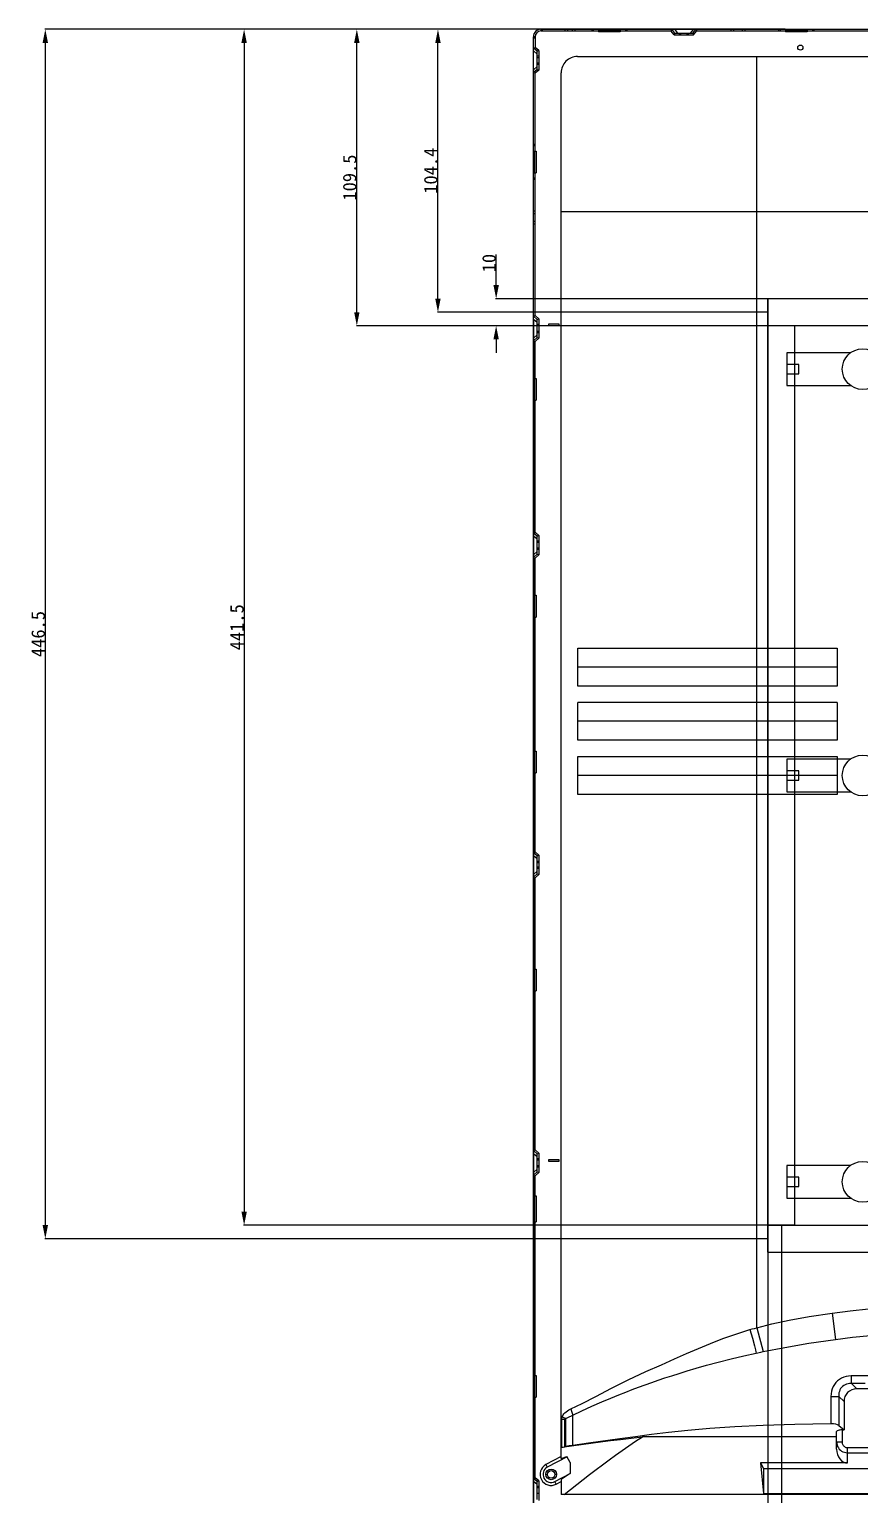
# Model space of a CAD drawing. Header units: millimetres. Extents: x 1969 to 3351, y -193 to 879.
# Drawn here: x 1969 to 2275, y 168 to 709 of the extents above; entities that cross this region are included whole.
import ezdxf

# ---------------------------------------------------------------- set-up
doc = ezdxf.new("R2010")
doc.units = ezdxf.units.MM
doc.header["$LTSCALE"] = 46.255
doc.header["$PDMODE"] = 3
doc.header["$PDSIZE"] = 0.3125
doc.layers.get('0').update_dxf_attribs({"linetype": 'CONTINUOUS'})
doc.layers.get('Defpoints').update_dxf_attribs({"linetype": 'CONTINUOUS'})
for name, color, linetype in [('20180906AFTEDXF_CONTINUOUS_LINE', 7, 'CONTINUOUS'), ('20181108AFTEDXF_CONTINUOUS_LINE', 7, 'CONTINUOUS'), ('LIGHTBAR_3_7DXF_CONTINUOUS_LINE', 7, 'CONTINUOUS'), ('LIUMINLEFT20DXF_CONTINUOUS_LINE', 7, 'CONTINUOUS'), ('MAOZHU_DXF_CONTINUOUS_LINE', 7, 'CONTINUOUS')]:
    doc.layers.add(name, color=color, linetype=linetype)
doc.styles.get("Standard").update_dxf_attribs({"font": 'simfang.ttf'})
doc.dimstyles.new('DIMSTYLE_1', dxfattribs={"dimtxt": 5, "dimasz": 5, "dimexe": 0.18, "dimexo": 0.0625, "dimgap": 0.09, "dimtad": 1, "dimdec": 1, "dimdsep": 46, "dimtxsty": 'Standard', "dimblk": '_FILLED', "dimcen": 0.09, "dimclrt": 5, "dimadec": 0, "dimazin": 0, "dimtp": 0.5, "dimtm": 0.5, "dimtfac": 1, "dimtdec": 1, "dimtofl": 0, "dimtmove": 0, "dimatfit": 3, "dimldrblk": '_FILLED', "dimfxl": 1, "dimtolj": 1, "dimarcsym": 0})

# ---------------------------------------------------------------- blocks, each defined once
blk = doc.blocks.new('_FILLED')
at = {"color": 0, "linetype": 'ByBlock'}
blk.add_solid([(0, 0), (-1, 0.2), (-1, -0.2)], dxfattribs=at)
blk = doc.blocks.new('*D150')
at = {"color": 0, "lineweight": -2, "transparency": 16777216}
for p, q in [((2141.13, 614.66), (2141.13, 625.95)), ((2318.29, 609.66), (2140.95, 609.66)), ((2318.29, 599.66), (2140.95, 599.66)), ((2141.13, 594.66), (2141.13, 589.66))]:
    blk.add_line(p, q, dxfattribs=at)
at = {"layer": 'Defpoints', "color": 0, "transparency": 16777216}
for p in [(2318.35, 609.66), (2141.13, 599.66), (2318.35, 599.66)]:
    blk.add_point(p, dxfattribs=at)
at = {"color": 0, "lineweight": -2, "transparency": 16777216, "xscale": 5, "yscale": 5, "zscale": 5}
for p, rotation in [((2141.13, 609.66), 270), ((2141.13, 599.66), 90)]:
    blk.add_blockref('_FILLED', p, dxfattribs=dict(at, rotation=rotation))
at = {"color": 5, "transparency": 16777216, "insert": (2138.52, 622.81), "char_height": 5, "attachment_point": 5, "rotation": 90}
blk.add_mtext('\\A1;10', dxfattribs=at)
blk = doc.blocks.new('*D151')
at = {"color": 0, "lineweight": -2, "transparency": 16777216}
for p, q in [((2154.88, 602.1), (2154.88, 134.39)), ((2241.43, 599.6), (2241.43, 134.39)), ((2236.43, 134.57), (2159.88, 134.57))]:
    blk.add_line(p, q, dxfattribs=at)
at = {"layer": 'Defpoints', "color": 0, "transparency": 16777216}
for p in [(2154.88, 602.16), (2241.43, 599.66), (2154.88, 134.57)]:
    blk.add_point(p, dxfattribs=at)
at = {"color": 0, "lineweight": -2, "transparency": 16777216, "xscale": 5, "yscale": 5, "zscale": 5, "rotation": 180}
blk.add_blockref('_FILLED', (2154.88, 134.57), dxfattribs=at)
at = {"color": 0, "lineweight": -2, "transparency": 16777216, "xscale": 5, "yscale": 5, "zscale": 5}
blk.add_blockref('_FILLED', (2241.43, 134.57), dxfattribs=at)
at = {"color": 5, "transparency": 16777216, "insert": (2217.67, 137.2), "char_height": 5, "attachment_point": 5}
blk.add_mtext('\\A1;86.6', dxfattribs=at)
blk = doc.blocks.new('*D152')
at = {"color": 0, "lineweight": -2, "transparency": 16777216}
for p, q in [((2247.87, 709.11), (2119.47, 709.11)), ((2119.65, 609.69), (2119.65, 704.11)), ((2241.37, 604.69), (2119.47, 604.69))]:
    blk.add_line(p, q, dxfattribs=at)
at = {"layer": 'Defpoints', "color": 0, "transparency": 16777216}
for p in [(2119.65, 709.11), (2247.93, 709.11), (2241.43, 604.69)]:
    blk.add_point(p, dxfattribs=at)
at = {"color": 0, "lineweight": -2, "transparency": 16777216, "xscale": 5, "yscale": 5, "zscale": 5}
for p, rotation in [((2119.65, 709.11), 90), ((2119.65, 604.69), 270)]:
    blk.add_blockref('_FILLED', p, dxfattribs=dict(at, rotation=rotation))
at = {"color": 5, "transparency": 16777216, "insert": (2117.01, 656.9), "char_height": 5, "attachment_point": 5, "rotation": 90}
blk.add_mtext('\\A1;104.4', dxfattribs=at)
blk = doc.blocks.new('*D153')
at = {"color": 0, "lineweight": -2, "transparency": 16777216}
for p, q in [((2214.87, 709.11), (1974.51, 709.11)), ((1974.69, 704.11), (1974.69, 267.66)), ((2241.37, 262.66), (1974.51, 262.66))]:
    blk.add_line(p, q, dxfattribs=at)
at = {"layer": 'Defpoints', "color": 0, "transparency": 16777216}
for p in [(2214.93, 709.11), (1974.69, 262.66), (2241.43, 262.66)]:
    blk.add_point(p, dxfattribs=at)
at = {"color": 0, "lineweight": -2, "transparency": 16777216, "xscale": 5, "yscale": 5, "zscale": 5}
for p, rotation in [((1974.69, 709.11), 90), ((1974.69, 262.66), 270)]:
    blk.add_blockref('_FILLED', p, dxfattribs=dict(at, rotation=rotation))
at = {"color": 5, "transparency": 16777216, "insert": (1972.06, 485.88), "char_height": 5, "attachment_point": 5, "rotation": 90}
blk.add_mtext('\\A1;446.5', dxfattribs=at)
blk = doc.blocks.new('*D154')
at = {"color": 0, "lineweight": -2, "transparency": 16777216}
for p, q in [((2246.43, 267.6), (2246.43, 107.06)), ((2154.88, 174.1), (2154.88, 107.06)), ((2241.43, 107.24), (2159.88, 107.24))]:
    blk.add_line(p, q, dxfattribs=at)
at = {"layer": 'Defpoints', "color": 0, "transparency": 16777216}
for p in [(2246.43, 267.66), (2154.88, 174.16), (2154.88, 107.24)]:
    blk.add_point(p, dxfattribs=at)
at = {"color": 0, "lineweight": -2, "transparency": 16777216, "xscale": 5, "yscale": 5, "zscale": 5, "rotation": 180}
blk.add_blockref('_FILLED', (2154.88, 107.24), dxfattribs=at)
at = {"color": 0, "lineweight": -2, "transparency": 16777216, "xscale": 5, "yscale": 5, "zscale": 5}
blk.add_blockref('_FILLED', (2246.43, 107.24), dxfattribs=at)
at = {"color": 5, "transparency": 16777216, "insert": (2200.66, 109.87), "char_height": 5, "attachment_point": 5}
blk.add_mtext('\\A1;91.6', dxfattribs=at)
blk = doc.blocks.new('*D155')
at = {"color": 0, "lineweight": -2, "transparency": 16777216}
for p, q in [((2422.94, 267.6), (2422.94, 91.29)), ((2154.88, 173.1), (2154.88, 91.29)), ((2417.94, 91.47), (2159.88, 91.47))]:
    blk.add_line(p, q, dxfattribs=at)
at = {"layer": 'Defpoints', "color": 0, "transparency": 16777216}
for p in [(2422.94, 267.66), (2154.88, 173.16), (2154.88, 91.47)]:
    blk.add_point(p, dxfattribs=at)
at = {"color": 0, "lineweight": -2, "transparency": 16777216, "xscale": 5, "yscale": 5, "zscale": 5, "rotation": 180}
blk.add_blockref('_FILLED', (2154.88, 91.47), dxfattribs=at)
at = {"color": 0, "lineweight": -2, "transparency": 16777216, "xscale": 5, "yscale": 5, "zscale": 5}
blk.add_blockref('_FILLED', (2422.94, 91.47), dxfattribs=at)
at = {"color": 5, "transparency": 16777216, "insert": (2288.91, 94.1), "char_height": 5, "attachment_point": 5}
blk.add_mtext('\\A1;268.1', dxfattribs=at)
blk = doc.blocks.new('*D156')
at = {"color": 0, "lineweight": -2, "transparency": 16777216}
for p, q in [((2665.63, 267.6), (2665.63, 62.96)), ((2154.88, 262.6), (2154.88, 62.96)), ((2660.63, 63.14), (2159.88, 63.14))]:
    blk.add_line(p, q, dxfattribs=at)
at = {"layer": 'Defpoints', "color": 0, "transparency": 16777216}
for p in [(2665.63, 267.66), (2154.88, 262.66), (2154.88, 63.14)]:
    blk.add_point(p, dxfattribs=at)
at = {"color": 0, "lineweight": -2, "transparency": 16777216, "xscale": 5, "yscale": 5, "zscale": 5, "rotation": 180}
blk.add_blockref('_FILLED', (2154.88, 63.14), dxfattribs=at)
at = {"color": 0, "lineweight": -2, "transparency": 16777216, "xscale": 5, "yscale": 5, "zscale": 5}
blk.add_blockref('_FILLED', (2665.63, 63.14), dxfattribs=at)
at = {"color": 5, "transparency": 16777216, "insert": (2410.26, 65.77), "char_height": 5, "attachment_point": 5}
blk.add_mtext('\\A1;510.8', dxfattribs=at)
blk = doc.blocks.new('*D157')
at = {"color": 0, "lineweight": -2, "transparency": 16777216}
for p, q in [((2849.93, 267.6), (2849.93, 28.7)), ((2154.88, 262.6), (2154.88, 28.7)), ((2844.93, 28.88), (2159.88, 28.88))]:
    blk.add_line(p, q, dxfattribs=at)
at = {"layer": 'Defpoints', "color": 0, "transparency": 16777216}
for p in [(2849.93, 267.66), (2154.88, 262.66), (2154.88, 28.88)]:
    blk.add_point(p, dxfattribs=at)
at = {"color": 0, "lineweight": -2, "transparency": 16777216, "xscale": 5, "yscale": 5, "zscale": 5, "rotation": 180}
blk.add_blockref('_FILLED', (2154.88, 28.88), dxfattribs=at)
at = {"color": 0, "lineweight": -2, "transparency": 16777216, "xscale": 5, "yscale": 5, "zscale": 5}
blk.add_blockref('_FILLED', (2849.93, 28.88), dxfattribs=at)
at = {"color": 5, "transparency": 16777216, "insert": (2502.41, 31.51), "char_height": 5, "attachment_point": 5}
blk.add_mtext('\\A1;695.1', dxfattribs=at)
blk = doc.blocks.new('*D158')
at = {"color": 0, "lineweight": -2, "transparency": 16777216}
for p, q in [((3026.43, 267.6), (3026.43, -8.72)), ((2154.88, 262.53), (2154.88, -8.72)), ((3021.43, -8.54), (2159.88, -8.54))]:
    blk.add_line(p, q, dxfattribs=at)
at = {"layer": 'Defpoints', "color": 0, "transparency": 16777216}
for p in [(3026.43, 267.66), (2154.88, 262.6), (2154.88, -8.54)]:
    blk.add_point(p, dxfattribs=at)
at = {"color": 0, "lineweight": -2, "transparency": 16777216, "xscale": 5, "yscale": 5, "zscale": 5, "rotation": 180}
blk.add_blockref('_FILLED', (2154.88, -8.54), dxfattribs=at)
at = {"color": 0, "lineweight": -2, "transparency": 16777216, "xscale": 5, "yscale": 5, "zscale": 5}
blk.add_blockref('_FILLED', (3026.43, -8.54), dxfattribs=at)
at = {"color": 5, "transparency": 16777216, "insert": (2590.66, -5.9), "char_height": 5, "attachment_point": 5}
blk.add_mtext('\\A1;871.6', dxfattribs=at)
blk = doc.blocks.new('*D159')
at = {"color": 0, "lineweight": -2, "transparency": 16777216}
for p, q in [((2241.37, 709.11), (2089.52, 709.11)), ((2089.7, 604.66), (2089.7, 704.11)), ((2241.37, 599.66), (2089.52, 599.66))]:
    blk.add_line(p, q, dxfattribs=at)
at = {"layer": 'Defpoints', "color": 0, "transparency": 16777216}
for p in [(2089.7, 709.11), (2241.43, 709.11), (2241.43, 599.66)]:
    blk.add_point(p, dxfattribs=at)
at = {"color": 0, "lineweight": -2, "transparency": 16777216, "xscale": 5, "yscale": 5, "zscale": 5}
for p, rotation in [((2089.7, 709.11), 90), ((2089.7, 599.66), 270)]:
    blk.add_blockref('_FILLED', p, dxfattribs=dict(at, rotation=rotation))
at = {"color": 5, "transparency": 16777216, "insert": (2087.07, 654.38), "char_height": 5, "attachment_point": 5, "rotation": 90}
blk.add_mtext('\\A1;109.5', dxfattribs=at)
blk = doc.blocks.new('*D160')
at = {"color": 0, "lineweight": -2, "transparency": 16777216}
for p, q in [((2158.12, 709.11), (2047.9, 709.11)), ((2048.08, 704.11), (2048.08, 272.66)), ((2241.37, 267.66), (2047.9, 267.66))]:
    blk.add_line(p, q, dxfattribs=at)
at = {"layer": 'Defpoints', "color": 0, "transparency": 16777216}
for p in [(2158.18, 709.11), (2048.08, 267.66), (2241.43, 267.66)]:
    blk.add_point(p, dxfattribs=at)
at = {"color": 0, "lineweight": -2, "transparency": 16777216, "xscale": 5, "yscale": 5, "zscale": 5}
for p, rotation in [((2048.08, 709.11), 90), ((2048.08, 267.66), 270)]:
    blk.add_blockref('_FILLED', p, dxfattribs=dict(at, rotation=rotation))
at = {"color": 5, "transparency": 16777216, "insert": (2045.45, 488.38), "char_height": 5, "attachment_point": 5, "rotation": 90}
blk.add_mtext('\\A1;441.5', dxfattribs=at)
blk = doc.blocks.new('*D161')
at = {"color": 0, "lineweight": -2, "transparency": 16777216}
for p, q in [((3031.43, 257.6), (3031.43, -55.58)), ((2154.88, 201.6), (2154.88, -55.58)), ((2159.88, -55.4), (3026.43, -55.4))]:
    blk.add_line(p, q, dxfattribs=at)
at = {"layer": 'Defpoints', "color": 0, "transparency": 16777216}
for p in [(3031.43, 257.66), (2154.88, 201.66), (3031.43, -55.4)]:
    blk.add_point(p, dxfattribs=at)
at = {"color": 0, "lineweight": -2, "transparency": 16777216, "xscale": 5, "yscale": 5, "zscale": 5, "rotation": 180}
blk.add_blockref('_FILLED', (2154.88, -55.4), dxfattribs=at)
at = {"color": 0, "lineweight": -2, "transparency": 16777216, "xscale": 5, "yscale": 5, "zscale": 5}
blk.add_blockref('_FILLED', (3031.43, -55.4), dxfattribs=at)
at = {"color": 5, "transparency": 16777216, "insert": (2593.16, -52.77), "char_height": 5, "attachment_point": 5}
blk.add_mtext('\\A1;876.6', dxfattribs=at)

msp = doc.modelspace()

# ---------------------------------------------------------------- linework, layer by layer
at = {"color": 1}
for p, q in [((2241.43, 257.66), (2241.43, 609.66)), ((2241.43, 609.66), (2241.43, 599.72)), ((2251.43, 267.66), (2251.43, 599.66)), ((2241.43, 257.66), (2241.43, 267.66)), ((2251.43, 267.66), (2241.43, 267.66))]:
    msp.add_line(p, q, dxfattribs=at)
at = {"layer": '20180906AFTEDXF_CONTINUOUS_LINE', "color": 7, "linetype": 'Continuous'}
for p, q in [((2157.68, 709.11), (2157.68, 708.51)), ((2157.68, 709.11), (3115.18, 709.11)), ((2158.18, 709.11), (2158.18, 708.51)), ((2166.63, 708.51), (2166.63, 709.11)), ((2167.63, 708.51), (2167.63, 709.11)), ((2169.23, 709.11), (2169.23, 708.51)), ((2170.23, 709.11), (2170.23, 708.51)), ((2176.43, 709.11), (2176.43, 708.51)), ((2176.93, 709.11), (2176.93, 708.51)), ((2178.93, 709.11), (2178.93, 708.13)), ((2186.93, 709.07), (2178.93, 709.07)), ((2186.93, 708.7), (2178.93, 708.7)), ((2186.93, 709.11), (2186.93, 708.13)), ((2188.93, 709.11), (2188.93, 708.51)), ((2189.43, 709.11), (2189.43, 708.51)), ((2205.93, 709.11), (2205.65, 708.51)), ((2207.1, 707.71), (2205.93, 709.11)), ((2206.93, 709.11), (2208.1, 707.71)), ((2213.93, 709.11), (2212.76, 707.71)), ((2213.76, 707.71), (2214.93, 709.11)), ((2214.93, 709.11), (2215.21, 708.51)), ((2227.93, 708.51), (2227.93, 709.11)), ((2228.93, 708.51), (2228.93, 709.11)), ((2231.93, 709.11), (2231.93, 708.51)), ((2232.93, 709.11), (2232.93, 708.51)), ((2245.43, 709.11), (2245.43, 708.51)), ((2245.93, 709.11), (2245.93, 708.51)), ((2247.93, 709.11), (2247.93, 708.13)), ((2255.93, 709.07), (2247.93, 709.07)), ((2255.93, 708.7), (2247.93, 708.7)), ((2255.93, 709.11), (2255.93, 708.13)), ((2257.93, 709.11), (2257.93, 708.51)), ((2258.43, 709.11), (2258.43, 708.51)), ((2154.88, 160.26), (2154.88, 706.31)), ((2155.48, 706.31), (2154.88, 706.31)), ((2155.48, 705.81), (2154.88, 705.81)), ((2155.48, 706.31), (2155.48, 702.44)), ((2157.68, 708.51), (2178.93, 708.51)), ((2186.93, 708.13), (2178.93, 708.13)), ((2186.93, 708.51), (2205.65, 708.51)), ((2206.83, 707.11), (2205.65, 708.51)), ((2207.1, 707.71), (2206.83, 707.11)), ((2206.83, 707.11), (2214.04, 707.11)), ((2207.1, 707.71), (2213.76, 707.71)), ((2208.83, 707.11), (2208.83, 707.71)), ((2209.33, 707.11), (2209.33, 707.71)), ((2211.53, 707.71), (2211.53, 707.11)), ((2212.03, 707.71), (2212.03, 707.11)), ((2213.76, 707.71), (2214.04, 707.11)), ((2214.04, 707.11), (2215.21, 708.51)), ((2215.21, 708.51), (2247.93, 708.51)), ((2255.93, 708.13), (2247.93, 708.13)), ((2255.93, 708.51), (2291.65, 708.51)), ((2154.88, 702.16), (2155.48, 702.44)), ((2156.28, 700.98), (2154.88, 702.16)), ((2154.88, 701.16), (2156.28, 699.99)), ((2156.88, 701.26), (2155.48, 702.44)), ((2156.28, 700.98), (2156.88, 701.26)), ((2156.28, 694.33), (2156.28, 700.98)), ((2156.28, 699.26), (2156.88, 699.26)), ((2156.28, 698.76), (2156.88, 698.76)), ((2156.88, 701.26), (2156.88, 694.05)), ((2171.13, 699.06), (3101.73, 699.06)), ((2237.32, 229.81), (2237.32, 699.06)), ((2154.88, 694.15), (2156.28, 695.33)), ((2156.28, 694.33), (2154.88, 693.16)), ((2154.88, 693.16), (2155.48, 692.88)), ((2156.88, 694.05), (2155.48, 692.88)), ((2155.48, 664.16), (2155.48, 692.88)), ((2156.88, 696.56), (2156.28, 696.56)), ((2156.88, 696.06), (2156.28, 696.06)), ((2156.28, 694.33), (2156.88, 694.05)), ((2165.13, 181.48), (2165.13, 693.06)), ((2154.88, 666.66), (2155.48, 666.66)), ((2154.88, 666.16), (2155.48, 666.16)), ((2154.88, 664.16), (2155.85, 664.16)), ((2154.95, 664.16), (2154.95, 656.16)), ((2155.29, 664.16), (2155.29, 656.16)), ((2155.85, 664.16), (2155.85, 656.16)), ((2154.88, 656.16), (2155.85, 656.16)), ((2155.48, 603.44), (2155.48, 656.16)), ((2155.48, 654.16), (2154.88, 654.16)), ((2155.48, 653.66), (2154.88, 653.66)), ((2154.88, 642.16), (2155.48, 642.16)), ((2154.88, 641.16), (2155.48, 641.16)), ((2165.13, 641.87), (3107.73, 641.87)), ((2155.48, 638.16), (2154.88, 638.16)), ((2155.48, 637.16), (2154.88, 637.16)), ((2154.88, 603.16), (2155.48, 603.44)), ((2156.28, 601.98), (2154.88, 603.16)), ((2154.88, 602.16), (2156.28, 600.99)), ((2156.88, 602.26), (2155.48, 603.44)), ((2156.28, 601.98), (2156.88, 602.26)), ((2156.28, 595.33), (2156.28, 601.98)), ((2156.88, 602.26), (2156.88, 595.05)), ((2154.88, 595.15), (2156.28, 596.33)), ((2156.28, 595.33), (2154.88, 594.16)), ((2156.88, 595.05), (2155.48, 593.88)), ((2156.28, 600.26), (2156.88, 600.26)), ((2156.28, 599.76), (2156.88, 599.76)), ((2156.88, 597.56), (2156.28, 597.56)), ((2156.88, 597.06), (2156.28, 597.06)), ((2156.28, 595.33), (2156.88, 595.05)), ((2154.88, 594.16), (2155.48, 593.88)), ((2155.48, 580.16), (2155.48, 593.88)), ((2154.88, 582.66), (2155.48, 582.66)), ((2154.88, 582.16), (2155.48, 582.16)), ((2154.88, 580.16), (2155.85, 580.16)), ((2154.92, 580.16), (2154.92, 572.16)), ((2155.29, 580.16), (2155.29, 572.16)), ((2155.85, 580.16), (2155.85, 572.16)), ((2154.88, 572.16), (2155.85, 572.16)), ((2155.48, 570.16), (2154.88, 570.16)), ((2155.48, 569.66), (2154.88, 569.66)), ((2155.48, 523.44), (2155.48, 572.16)), ((2154.88, 556.16), (2155.48, 556.16)), ((2154.88, 555.16), (2155.48, 555.16)), ((2155.48, 552.16), (2154.88, 552.16)), ((2155.48, 551.16), (2154.88, 551.16)), ((2154.88, 523.16), (2155.48, 523.44)), ((2156.28, 521.98), (2154.88, 523.16)), ((2154.88, 522.16), (2156.28, 520.99)), ((2156.88, 522.26), (2155.48, 523.44)), ((2156.28, 521.98), (2156.88, 522.26)), ((2156.28, 515.33), (2156.28, 521.98)), ((2156.28, 520.26), (2156.88, 520.26)), ((2156.28, 519.76), (2156.88, 519.76)), ((2156.88, 522.26), (2156.88, 515.05)), ((2154.88, 515.15), (2156.28, 516.33)), ((2156.28, 515.33), (2154.88, 514.16)), ((2154.88, 514.16), (2155.48, 513.88)), ((2156.88, 515.05), (2155.48, 513.88)), ((2156.88, 517.56), (2156.28, 517.56)), ((2156.88, 517.06), (2156.28, 517.06)), ((2156.28, 515.33), (2156.88, 515.05)), ((2155.48, 500.16), (2155.48, 513.88)), ((2154.88, 502.66), (2155.48, 502.66)), ((2154.88, 502.16), (2155.48, 502.16)), ((2154.88, 500.16), (2155.85, 500.16)), ((2154.92, 500.16), (2154.92, 492.16)), ((2155.29, 500.16), (2155.29, 492.16)), ((2155.85, 500.16), (2155.85, 492.16)), ((2154.88, 492.16), (2155.85, 492.16)), ((2155.48, 490.16), (2154.88, 490.16)), ((2155.48, 489.66), (2154.88, 489.66)), ((2155.48, 442.66), (2155.48, 492.16)), ((2154.88, 476.16), (2155.48, 476.16)), ((2154.88, 475.16), (2155.48, 475.16)), ((2155.48, 472.16), (2154.88, 472.16)), ((2155.48, 471.16), (2154.88, 471.16)), ((2154.88, 445.16), (2155.48, 445.16)), ((2154.88, 444.66), (2155.48, 444.66)), ((2154.88, 442.66), (2155.85, 442.66)), ((2154.95, 442.66), (2154.95, 434.66)), ((2155.29, 442.66), (2155.29, 434.66)), ((2155.85, 442.66), (2155.85, 434.66)), ((2154.88, 434.66), (2155.85, 434.66)), ((2155.48, 405.44), (2155.48, 434.66)), ((2155.48, 432.66), (2154.88, 432.66)), ((2155.48, 432.16), (2154.88, 432.16)), ((2154.88, 418.16), (2155.48, 418.16)), ((2154.88, 417.16), (2155.48, 417.16)), ((2155.48, 414.16), (2154.88, 414.16)), ((2155.48, 413.16), (2154.88, 413.16)), ((2154.88, 405.16), (2155.48, 405.44)), ((2156.28, 403.98), (2154.88, 405.16)), ((2154.88, 404.16), (2156.28, 402.99)), ((2156.88, 404.26), (2155.48, 405.44)), ((2156.28, 403.98), (2156.88, 404.26)), ((2156.28, 397.33), (2156.28, 403.98)), ((2156.28, 402.06), (2156.88, 402.06)), ((2156.28, 401.56), (2156.88, 401.56)), ((2156.88, 404.26), (2156.88, 397.05)), ((2154.88, 397.15), (2156.28, 398.33)), ((2156.28, 397.33), (2154.88, 396.16)), ((2154.88, 396.16), (2155.48, 395.88)), ((2156.88, 397.05), (2155.48, 395.88)), ((2155.48, 362.16), (2155.48, 395.88)), ((2156.88, 399.76), (2156.28, 399.76)), ((2156.88, 399.26), (2156.28, 399.26)), ((2156.28, 397.33), (2156.88, 397.05)), ((2154.88, 364.66), (2155.48, 364.66)), ((2154.88, 364.16), (2155.48, 364.16)), ((2154.88, 362.16), (2155.85, 362.16)), ((2154.92, 362.16), (2154.92, 354.16)), ((2155.29, 362.16), (2155.29, 354.16)), ((2155.85, 362.16), (2155.85, 354.16)), ((2154.88, 354.16), (2155.85, 354.16)), ((2155.48, 352.16), (2154.88, 352.16)), ((2155.48, 351.66), (2154.88, 351.66)), ((2155.48, 295.44), (2155.48, 354.16)), ((2154.88, 338.16), (2155.48, 338.16)), ((2154.88, 337.16), (2155.48, 337.16)), ((2155.48, 334.16), (2154.88, 334.16)), ((2155.48, 333.16), (2154.88, 333.16)), ((2154.88, 295.16), (2155.48, 295.44)), ((2156.28, 293.98), (2154.88, 295.16)), ((2154.88, 294.16), (2156.28, 292.99)), ((2156.88, 294.26), (2155.48, 295.44)), ((2156.28, 293.98), (2156.88, 294.26)), ((2156.28, 287.33), (2156.28, 293.98)), ((2156.28, 292.26), (2156.88, 292.26)), ((2156.88, 294.26), (2156.88, 287.05)), ((2154.88, 287.15), (2156.28, 288.33)), ((2156.28, 287.33), (2154.88, 286.16)), ((2156.88, 287.05), (2155.48, 285.88)), ((2156.28, 291.76), (2156.88, 291.76)), ((2156.88, 289.56), (2156.28, 289.56)), ((2156.88, 289.06), (2156.28, 289.06)), ((2156.28, 287.33), (2156.88, 287.05)), ((2154.88, 286.16), (2155.48, 285.88)), ((2155.48, 278.46), (2155.48, 285.88)), ((2154.88, 280.16), (2155.48, 280.16)), ((2154.88, 279.66), (2155.48, 279.66)), ((2154.88, 278.46), (2155.85, 278.46)), ((2154.92, 278.46), (2154.92, 268.86)), ((2155.29, 278.46), (2155.29, 268.86)), ((2155.85, 278.46), (2155.85, 268.86)), ((2154.88, 268.86), (2155.85, 268.86)), ((2155.48, 267.66), (2154.88, 267.66)), ((2155.48, 267.16), (2154.88, 267.16)), ((2155.48, 212.16), (2155.48, 268.86)), ((2154.88, 253.66), (2155.48, 253.66)), ((2154.88, 252.66), (2155.48, 252.66)), ((2155.48, 249.66), (2154.88, 249.66)), ((2155.48, 248.66), (2154.88, 248.66)), ((2265.12, 235.15), (2266.43, 225.47)), ((2154.88, 229.16), (2155.48, 229.16)), ((2154.88, 228.16), (2155.48, 228.16)), ((2234.83, 229.09), (2235.71, 225.92)), ((2237.32, 229.81), (2239.68, 220.96)), ((2155.48, 225.16), (2154.88, 225.16)), ((2155.48, 224.16), (2154.88, 224.16)), ((2235.71, 225.92), (2236.48, 223.1)), ((2154.88, 214.66), (2155.48, 214.66)), ((2154.88, 214.16), (2155.48, 214.16)), ((2154.88, 212.16), (2155.85, 212.16)), ((2154.92, 212.16), (2154.92, 204.16)), ((2155.29, 212.16), (2155.29, 204.16)), ((2155.85, 212.16), (2155.85, 204.16)), ((2317.02, 212.04), (2272.23, 212.02)), ((2277.32, 209.21), (2271.63, 209.2)), ((2272.24, 210.3), (2272.25, 209.64)), ((2274.26, 207.2), (2272.26, 209.2)), ((2315, 207.2), (2274.26, 207.2)), ((2154.88, 204.16), (2155.85, 204.16)), ((2155.48, 202.16), (2154.88, 202.16)), ((2155.48, 201.66), (2154.88, 201.66)), ((2155.48, 174.44), (2155.48, 204.16)), ((2264.71, 204.45), (2264.71, 194.3)), ((2264.71, 204.45), (2267.61, 204.45)), ((2267.61, 205.09), (2267.61, 193.7)), ((2269.56, 202.51), (2267.61, 204.45)), ((2269.56, 202.51), (2269.56, 192.06)), ((2165.36, 185.66), (2165.36, 196.08)), ((2165.36, 196.08), (2166.48, 196.08)), ((2166.48, 196.08), (2167.62, 196.65)), ((2166.48, 185.85), (2166.48, 196.08)), ((2166.87, 185.93), (2166.87, 196.28)), ((2167.62, 196.65), (2169.39, 197.51)), ((2169.39, 186.34), (2169.39, 197.51)), ((2266.83, 189.55), (2195.12, 189.55)), ((2266.83, 184.94), (2266.83, 191.45)), ((2267.61, 193.7), (2269.56, 192.06)), ((2268.83, 192.06), (2268.83, 187.65)), ((2268.83, 192.06), (2269.56, 192.06)), ((2166.48, 185.85), (2166.87, 185.93)), ((2175.18, 187.14), (2169.39, 186.34)), ((2266.83, 187.65), (2268.83, 187.65)), ((2270.83, 179.86), (2270.83, 185.56)), ((2270.83, 185.56), (2320.95, 185.56)), ((2165.13, 182.23), (2159.52, 179.26)), ((2159.52, 179.26), (2160.02, 178.31)), ((2167.32, 182.18), (2160.02, 178.31)), ((2165.13, 181.48), (2167.25, 182.31)), ((2168.46, 180.05), (2167.25, 182.31)), ((2168.46, 180.05), (2168.46, 175.99)), ((2238.72, 179.86), (2239.87, 168.61)), ((2238.72, 179.86), (2239.87, 177.87)), ((2270.83, 179.86), (2238.72, 179.86)), ((2270.83, 183.64), (2323.97, 183.64)), ((2154.88, 174.16), (2155.48, 174.44)), ((2156.28, 172.98), (2154.88, 174.16)), ((2154.88, 173.16), (2156.28, 171.99)), ((2156.88, 173.26), (2155.48, 174.44)), ((2156.28, 172.98), (2156.88, 173.26)), ((2156.88, 173.26), (2156.88, 166.05)), ((2159.46, 175.66), (2160.06, 175.66)), ((2163.41, 175.66), (2162.81, 175.66)), ((2162.84, 173.01), (2168.46, 175.99)), ((2168.46, 175.99), (2165.13, 173.76)), ((2165.13, 173.76), (2165.13, 168.26)), ((2239.87, 177.87), (2239.87, 168.61)), ((2239.87, 177.87), (2343.99, 177.87)), ((2156.28, 166.33), (2156.28, 172.98)), ((2156.28, 171.26), (2156.88, 171.26)), ((2156.28, 170.76), (2156.88, 170.76)), ((2156.88, 168.56), (2156.28, 168.56)), ((2163.34, 172.06), (2162.84, 173.01)), ((2163.34, 172.06), (2165.13, 173.01)), ((3107.73, 168.26), (2165.13, 168.26)), ((2239.87, 168.61), (2343.99, 168.61))]:
    msp.add_line(p, q, dxfattribs=at)
for points in [[(2237.32, 229.81), (2242.88, 231.19), (2249.27, 232.55), (2256.64, 233.88), (2265.12, 235.15)], [(2265.12, 235.15), (2271.81, 236), (2278.62, 236.74), (2285.39, 237.34)], [(2168.65, 199.82), (2172.94, 201.88), (2177.97, 204.45), (2183.71, 207.43), (2189.87, 210.54), (2196.37, 213.62), (2202.13, 216.15), (2206.98, 218.3), (2211.4, 220.27), (2215.8, 222.18), (2220.25, 224.02), (2224.82, 225.77), (2229.66, 227.46), (2234.83, 229.09)], [(2234.83, 229.09), (2235.65, 229.33), (2236.48, 229.57), (2237.32, 229.81)], [(2266.43, 225.47), (2272.71, 226.25), (2279.32, 226.96), (2286.18, 227.58)], [(2236.48, 223.1), (2236.88, 221.58), (2237.05, 220.95), (2237.18, 220.43)], [(2239.68, 220.96), (2247.74, 222.53), (2256.62, 224.05), (2266.43, 225.47)], [(2169.39, 197.51), (2172.82, 199.13), (2176.49, 200.81), (2180.15, 202.41), (2183.51, 203.83), (2186.42, 205.02), (2188.98, 206.04), (2191.37, 206.96), (2193.73, 207.85), (2196.14, 208.73), (2198.56, 209.59), (2200.99, 210.43), (2203.42, 211.25), (2205.94, 212.08), (2208.64, 212.93), (2211.62, 213.85), (2214.98, 214.84), (2218.8, 215.92), (2223.15, 217.09), (2227.85, 218.28), (2232.62, 219.41), (2237.18, 220.43)], [(2237.18, 220.43), (2238.84, 220.78), (2239.68, 220.96)], [(2272.23, 212.02), (2271.27, 211.96), (2270.35, 211.79), (2269.46, 211.52), (2268.64, 211.15), (2267.88, 210.69), (2267.19, 210.15), (2266.57, 209.53), (2266.03, 208.83), (2265.57, 208.07), (2265.21, 207.24), (2264.94, 206.35), (2264.77, 205.41), (2264.71, 204.45)], [(2272.23, 212.02), (2272.23, 211.56), (2272.24, 210.3)], [(2271.63, 209.2), (2271.03, 209.12), (2270.46, 208.97), (2269.93, 208.76), (2269.45, 208.48), (2269.02, 208.15), (2268.63, 207.75), (2268.31, 207.31), (2268.04, 206.82), (2267.83, 206.28), (2267.68, 205.7), (2267.61, 205.09)], [(2272.25, 209.64), (2272.26, 209.39), (2272.26, 209.2)], [(2165.36, 196.08), (2165.36, 196.2), (2165.37, 196.32), (2165.39, 196.45), (2165.42, 196.6), (2165.47, 196.75), (2165.53, 196.93)], [(2165.53, 196.93), (2165.69, 197.27), (2165.89, 197.61), (2166.16, 197.97), (2166.5, 198.35), (2166.92, 198.73), (2167.42, 199.12), (2168, 199.49), (2168.65, 199.82)], [(2165.53, 196.93), (2165.99, 196.71), (2166.44, 196.5), (2166.87, 196.28)], [(2168.65, 199.82), (2168.93, 199.04), (2169.18, 198.27), (2169.39, 197.51)], [(2165.36, 185.66), (2172.51, 186.66), (2176.1, 187.15), (2179.69, 187.64), (2183.3, 188.11), (2187.01, 188.58), (2190.92, 189.06), (2195.12, 189.55)], [(2166.27, 168.26), (2168.6, 170.11), (2170.94, 171.95), (2173.29, 173.79), (2175.65, 175.61), (2178.02, 177.43), (2180.41, 179.24), (2182.82, 181.02), (2185.24, 182.79), (2187.68, 184.53), (2190.13, 186.23), (2192.61, 187.9), (2195.12, 189.55)], [(2264.71, 194.3), (2251.44, 194.11), (2239.7, 193.74), (2229.29, 193.23), (2220.02, 192.58), (2211.86, 191.84), (2204.79, 191.08), (2198.49, 190.33), (2192.6, 189.56), (2186.78, 188.77), (2175.18, 187.14)], [(2266.83, 187.65), (2266.87, 187.08), (2266.99, 186.51), (2267.2, 185.98), (2267.47, 185.47), (2267.82, 185.02), (2268.22, 184.61), (2268.68, 184.27), (2269.18, 184), (2269.71, 183.8), (2270.26, 183.68), (2270.83, 183.64)], [(2268.83, 187.65), (2268.85, 187.35), (2268.91, 187.06), (2269.01, 186.78), (2269.15, 186.51), (2269.32, 186.27), (2269.53, 186.06), (2269.75, 185.89), (2270, 185.74), (2270.27, 185.64), (2270.55, 185.58), (2270.83, 185.56)]]:
    msp.add_lwpolyline(points, dxfattribs=at)
for radius in [1.98, 1.38]:
    msp.add_circle((2161.43, 175.66), radius, dxfattribs=at)
for centre, radius, start, end in [((2157.68, 706.31), 2.8, 90, 180), ((2157.68, 706.31), 2.2, 90, 180), ((2171.13, 693.06), 6, 89.9967, 180.0033), ((2161.43, 175.66), 4.07, 117.9441, 297.9441), ((2161.43, 175.66), 3, 117.9441, 297.9441)]:
    msp.add_arc(centre, radius, start, end, dxfattribs=at)
for centre, major_axis, ratio, start_param, end_param in [((2274.88, 201.88), (3.98, -3.98), 0.889126, 2.414818, 3.868368), ((2264.79, 193.38), (3, 0), 0.305731, 0.349066, 1.597438), ((2268.83, 191.45), (2, 0), 0.305731, 1.570796, 3.141593), ((2161.18, 188.44), (10, 0), 0.305731, -1.139758, -1.012205), ((2178, 180.48), (21, 0), 0.305731, 1.993339, 2.129388), ((2270.83, 184.94), (0, 5.08), 0.787504, 1.570796, 3.141593)]:
    msp.add_ellipse(centre, major_axis=major_axis, ratio=ratio, start_param=start_param, end_param=end_param, dxfattribs=at)
at = {"layer": '20181108AFTEDXF_CONTINUOUS_LINE', "color": 7, "linetype": 'Continuous'}
for p, q in [((2160.43, 600.26), (2160.43, 599.76)), ((2164.43, 600.26), (2160.43, 600.26)), ((2160.43, 599.76), (2164.43, 599.76)), ((2164.43, 599.76), (2164.43, 600.26)), ((2160.43, 291.76), (2160.43, 291.26)), ((2164.43, 291.76), (2160.43, 291.76)), ((2160.43, 291.26), (2164.43, 291.26)), ((2164.43, 291.26), (2164.43, 291.76))]:
    msp.add_line(p, q, dxfattribs=at)
at = {"layer": 'LIGHTBAR_3_7DXF_CONTINUOUS_LINE', "color": 1, "linetype": 'Continuous'}
for p, q in [((3031.43, 609.66), (2241.43, 609.66)), ((3031.43, 599.66), (2241.43, 599.66)), ((2241.43, 267.66), (3031.43, 267.66)), ((2241.43, 257.66), (3031.43, 257.66))]:
    msp.add_line(p, q, dxfattribs=at)
at = {"layer": 'LIGHTBAR_3_7DXF_CONTINUOUS_LINE', "color": 3, "linetype": 'Continuous'}
for p, q in [((2248.43, 589.66), (2248.43, 577.66)), ((2271.93, 589.66), (2248.43, 589.66)), ((2252.93, 585.41), (2248.43, 585.41)), ((2252.93, 581.91), (2252.93, 585.41)), ((2248.43, 581.91), (2252.93, 581.91)), ((2248.43, 577.66), (2271.93, 577.66)), ((2248.43, 439.66), (2248.43, 427.66)), ((2271.93, 439.66), (2248.43, 439.66)), ((2252.93, 435.41), (2248.43, 435.41)), ((2252.93, 431.91), (2252.93, 435.41)), ((2248.43, 431.91), (2252.93, 431.91)), ((2248.43, 427.66), (2271.93, 427.66)), ((2248.43, 289.66), (2248.43, 277.66)), ((2271.93, 289.66), (2248.43, 289.66)), ((2252.93, 285.41), (2248.43, 285.41)), ((2248.43, 281.91), (2252.93, 281.91)), ((2252.93, 281.91), (2252.93, 285.41)), ((2248.43, 277.66), (2271.93, 277.66))]:
    msp.add_line(p, q, dxfattribs=at)
for centre in [(2276.43, 583.66), (2276.43, 433.66), (2276.43, 283.66)]:
    msp.add_circle(centre, 7.5, dxfattribs=at)
at = {"layer": 'LIUMINLEFT20DXF_CONTINUOUS_LINE', "color": 7, "linetype": 'Continuous'}
for p, q in [((2171.28, 466.66), (2171.28, 480.66)), ((2171.28, 480.66), (2267.03, 480.66)), ((2267.03, 480.66), (2267.03, 466.66)), ((2267.03, 473.66), (2171.28, 473.66)), ((2267.03, 466.66), (2171.28, 466.66)), ((2171.28, 446.66), (2171.28, 460.66)), ((2267.03, 460.66), (2171.28, 460.66)), ((2267.03, 460.66), (2267.03, 446.66)), ((2267.03, 453.66), (2171.28, 453.66)), ((2267.03, 446.66), (2171.28, 446.66)), ((2171.28, 426.66), (2171.28, 440.66)), ((2171.28, 440.66), (2267.03, 440.66)), ((2267.03, 440.66), (2267.03, 426.66)), ((2267.03, 433.66), (2171.28, 433.66)), ((2267.03, 426.66), (2171.28, 426.66))]:
    msp.add_line(p, q, dxfattribs=at)
at = {"layer": 'MAOZHU_DXF_CONTINUOUS_LINE', "color": 7, "linetype": 'Continuous'}
msp.add_circle((2253.43, 702.36), 0.95, dxfattribs=at)

# ---------------------------------------------------------------- dimensions: what is measured, and where the dimension line sits
at = {"color": 2}
for base, p1, p2, picture, middle in [((1974.69433476, 262.65909111), (2214.93014393, 709.10909111), (2241.43014393, 262.65909111), '*D153', (1974.69433476, 485.88409111)), ((2089.70104139, 709.10909111), (2241.43014393, 599.65909111), (2241.43014393, 709.10909111), '*D159', (2089.70104139, 654.38409111)), ((2119.65, 709.11), (2241.43, 604.69), (2247.93, 709.11), '*D152', (2119.65, 656.9)), ((2141.13, 599.66), (2318.35, 609.66), (2318.35, 599.66), '*D150', (2141.13, 622.81))]:
    dim = msp.add_linear_dim(base=base, p1=p1, p2=p2, angle=90, dimstyle='DIMSTYLE_1', dxfattribs=at)
    dim.commit()
    dim.dimension.update_dxf_attribs({"geometry": picture, "text_midpoint": middle, "dimtype": 160})
dim = msp.add_linear_dim(base=(2048.07796121, 267.65909111), p1=(2158.18014393, 709.10909111), p2=(2241.43014393, 267.65909111), angle=90, dimstyle='DIMSTYLE_1', dxfattribs=at)
dim.commit()
dim.dimension.update_dxf_attribs({"geometry": '*D160', "text_midpoint": (2045.44510407, 488.38409111)})
dim = msp.add_linear_dim(base=(2154.88014393, 134.57115994), p1=(2241.43014393, 599.65909111), p2=(2154.88014393, 602.16323333), dimstyle='DIMSTYLE_1', dxfattribs=at)
dim.commit()
dim.dimension.update_dxf_attribs({"geometry": '*D151', "text_midpoint": (2217.67323603, 134.57115994), "dimtype": 160})
for base, p1, p2, picture, middle in [((2154.88014393, 107.23900677), (2246.43014393, 267.65909111), (2154.88014393, 174.15909111), '*D154', (2200.65514393, 109.87186391)), ((2154.88, 91.47), (2422.94, 267.66), (2154.88, 173.16), '*D155', (2288.91, 94.1)), ((2154.88014393, 63.14181873), (2665.63014393, 267.65909111), (2154.88014393, 262.65909111), '*D156', (2410.25514393, 65.77467587)), ((2154.8801, 28.8821), (2849.9302, 267.6591), (2154.8801, 262.6591), '*D157', (2502.4051, 31.5149)), ((2154.88014393, -8.53600586), (3026.43014393, 267.65909111), (2154.88014393, 262.59659111), '*D158', (2590.65514393, -5.90314871)), ((3031.43014393, -55.40089571), (2154.88014393, 201.65909111), (3031.43014393, 257.65909111), '*D161', (2593.15514393, -52.76803856))]:
    dim = msp.add_linear_dim(base=base, p1=p1, p2=p2, dimstyle='DIMSTYLE_1', dxfattribs=at)
    dim.commit()
    dim.dimension.update_dxf_attribs({"geometry": picture, "text_midpoint": middle})

doc.saveas('drawing.dxf')
